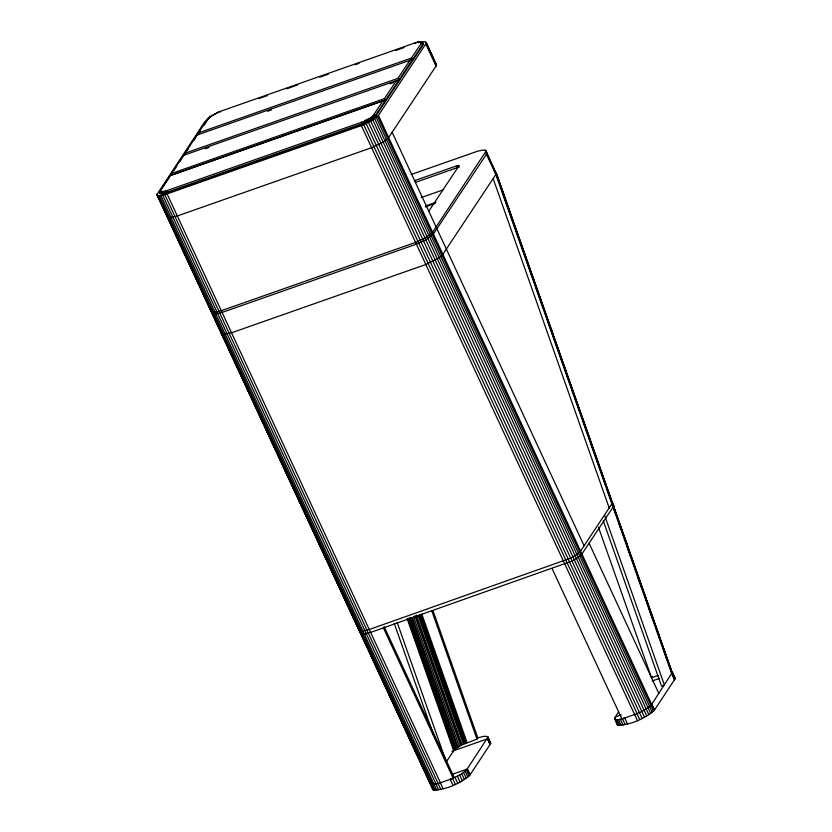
<?xml version="1.0" encoding="UTF-8"?>
<svg xmlns="http://www.w3.org/2000/svg" width="832" height="832" viewBox="0 0 832 832"><rect width="100%" height="100%" fill="white"/><g stroke="black" fill="none" stroke-linecap="round" stroke-linejoin="round"><path stroke-width="1.25" d="M170.071 175.635L160.254 190.57A1.321 1.258 15.3 0 0 159.578 192.213C160.493 195.187 165.474 192.431 167.544 192.13L363.719 123.136L370.895 119.496L374.525 116.678L385.018 101.078L383.51 100.578L169.822 175.677L169.759 176.727M198.505 132.881L411.434 58.053L420.95 43.742C422.271 40.321 415.449 42.744 414.128 43.212L218.213 112.112L208.614 117.842L197.683 133.713L197.558 134.93M420.399 42.058A1.321 1.217 -78.6 0 1 422.042 42.588L422.999 43.233L422.666 44.481L412.818 59.28L196.778 135.138L193.898 140.431M160.254 190.57L160.243 191.058A1.321 1.279 -18.3 0 0 159.578 192.774M477.818 737.87L484.016 736.258L487.583 736.549L490.682 743.59L469.945 774.998C460.21 783.671 446.202 789.838 433.264 789.994L156.884 194.709L204.745 121.815L210.226 117.187M211.12 310.804L211.515 312.031L213.533 312.447L221.281 310.71L415.594 242.414L425.048 238.108L432.63 232.232L486.096 151.07L485.212 150.207L483.059 150.041L477.942 151.081L411.122 174.512M211.931 312.551L212.326 313.778L214.344 314.184L222.092 312.447L416.406 244.161L425.859 239.855L433.43 233.979L486.439 154.284L486.907 152.818L486.023 151.954M221.801 332.01L221.354 333.601L222.581 334.433L231.535 332.79L425.849 264.503L439.254 257.691L442.874 254.311L496.288 173.815L485.826 150.561M359.102 629.595L359.497 630.833L361.514 631.238L369.262 629.502L570.752 558.126L576.992 554.393L580.601 551.023L612.258 503.308L672.183 673.41L671.84 674.055L674.534 679.858M611.936 501.821L613.735 505.398L613.257 506.854L581.953 553.935L578.334 557.305L572.104 561.028L370.614 632.403L362.866 634.14L360.849 633.734L360.88 631.623M156.884 194.709L158.111 195.541L160.857 195.51L167.066 193.898L361.379 125.611L370.833 121.306L378.404 115.419L426.254 43.243L425.038 41.694L420.451 42.058M192.66 271.045L167.149 216.081L167.544 217.308L169.562 217.724L177.31 215.977L371.623 147.69L383.178 142.137L388.658 137.509L436.509 65.322L426.265 42.526M432.848 789.474L360.994 633.672M452.92 785.19L450.216 779.376L459.67 775.07L466.409 770.214L487.989 737.069M671.185 671.424L672.412 672.256L675.106 678.777L654.368 710.185C644.644 718.858 630.625 725.026 617.687 725.182L614.588 718.141L618.727 711.672M617.271 724.662L617.718 723.07M651.674 704.371L672.412 672.256M360.433 633.214L221.364 332.883M383.001 100.807L373.485 115.107C372.122 119.382 362.814 118.976 363.719 123.136M672.246 673.171L496.35 173.15L495.466 172.297L497.619 178.412M363.293 121.576L361.587 122.221L361.858 123.843M159.588 192.213L159.921 191.526A1.321 1.206 30.1 0 1 160.555 189.935M160.233 192.088L160.212 193.742L161.793 194.064L167.856 192.702L362.17 124.415L369.564 121.046L375.492 116.449L422.916 45.146L423.259 43.898L422.302 43.243M430.664 781.966L430.633 784.077L436.041 784.025L162.708 195.177M218.213 112.112L218.774 112.694M486.439 154.284L486.845 153.483M331.999 118.799L170.55 175.531L170.674 174.325L183.55 155.366L399.287 79.622L411.871 60.362L409.958 60.268L397.904 78.385L184.974 153.213L184.038 155.262M184.974 153.213L197.028 135.096M160.618 190.476L164.133 185.182M164.84 184.132L169.146 177.653M170.55 175.531L171.818 173.628M173.722 170.768L176.894 165.994M179.712 161.762L181.834 158.579M187.21 150.498L188.479 148.585M198.796 133.078L200.023 131.227M203.892 125.414L206.7 121.181M171.496 173.482L384.426 98.654L396.479 80.538L398.497 80.808L385.809 99.892L333.216 118.373M428.667 211.37L458.848 165.984A3.297 0.801 -24.9 0 0 456.737 165.818L414.554 180.638M446.285 761.831L454.116 750.152M408.044 619.143L454.168 750.079L461.344 745.098L476.986 739.118L477.807 737.89L432.973 610.615M453.19 778.253L453.991 777.057L384.197 626.714L383.406 627.91L453.19 778.253L440.326 782.85L443.03 788.663M598.489 527.27L651.518 677.789L652.34 676.551M207.563 119.922L207.407 120.13A1.321 1.165 36.8 0 1 208.01 118.57M650.832 705.401L651.737 704.278M219.918 111.467L220.626 111.987M208.53 118.882L208.062 119.33A1.321 1.092 43.6 0 1 208.614 117.842M650.905 705.297L648.055 707.751M455.281 749.018L409.146 618.072M209.31 118.206L209.009 118.446A1.321 0.957 49.9 0 1 209.456 117.062M649.688 706.43L644.093 710.258M646.266 708.895L641.826 711.474M214.874 113.63L215.02 114.4M639.444 712.618L641.888 711.37M639.506 712.525L637.021 713.658L639.714 719.472M634.639 714.563L637.094 713.565L363.75 124.706M258.544 98.706L267.114 95.69M286.728 88.806L297.752 84.926M319.81 77.178L328.39 74.162M355.347 64.688L359.029 63.388M395.762 50.482L404.134 47.538M267.654 111.259L271.326 109.97M205.254 148.72L208.926 147.43M389.938 83.824L393.609 82.534M160.243 191.058L163.01 191.61L167.378 190.466L361.587 122.221M415.366 182.385L457.548 167.554A3.297 0.801 -24.9 0 1 459.004 167.19M421.231 197.558L443.258 189.821M426.161 205.733L435.958 202.29M425.37 206.929L435.167 203.486M651.518 677.789L658.112 675.47M451.984 751.317L487.417 738.858L490.11 744.671M652.288 680.919L659.62 678.34M452.722 774.134L467.386 768.986L470.08 774.79M615.16 717.049L621.265 714.906M634.712 714.459L621.91 718.962L552.126 568.62M614.578 718.848L615.805 719.68L618.55 719.659L624.749 718.037L627.453 723.85M434.127 784.462L438.131 783.484L164.788 194.626M364.406 634.015L366.257 633.682M183.55 155.366L183.238 156.458M213.294 114.473L213.179 115.159M421.335 42.536L422.042 42.588M430.154 783.661L432.578 784.586L435.282 790.4M671.081 671.58L671.653 671.767L496.288 173.815L485.212 150.207M411.434 58.053L412.818 59.28M397.904 78.385L399.287 79.622M384.426 98.654L385.809 99.892M368.212 119.205L369.252 120.474M435.292 63.783L436.519 64.615M489.466 742.04L490.693 742.872M612.851 504.535L613.735 505.398M671.871 671.913L672.298 672.464M366.631 120.058L367.474 121.43M675.116 678.07L672.006 671.736M216.528 112.83L216.882 113.506M672.329 672.849L612.144 501.966L611.905 503.953L613.257 506.854M612.102 501.977L613.662 506.054M485.628 152.537L495.872 174.616L671.84 674.055M425.859 42.006L436.103 64.095M426.254 43.243L436.509 65.322M425.828 44.117L436.072 66.206M458.848 165.984L459.118 166.566M456.737 165.818L457.548 167.554M672.402 672.963L675.106 678.777M671.975 673.847L674.669 679.661M589.087 543.202L658.871 693.545M392.142 132.257L584.095 545.782M651.81 704.174L654.503 709.987M378.404 115.419L654.368 710.185M377.572 116.449L653.536 711.214M376.345 117.582L652.309 712.348M374.785 118.799L650.749 713.554M372.934 120.047L648.898 714.813M370.833 121.306L646.797 716.071M368.555 122.522L644.519 717.288M366.174 123.666L642.138 718.432M361.379 125.611L637.343 720.377M622.482 718.775L625.186 724.578M620.391 719.316L623.095 725.13M618.55 719.659L621.244 725.462M617.001 719.774L619.705 725.587M615.805 719.68L618.498 725.494M614.588 718.141L616.751 722.79M614.983 719.368L617.687 725.182M487.583 736.549L490.277 742.352M487.978 737.776L490.682 743.59M487.552 738.66L490.246 744.474M467.251 769.184L469.945 774.998M466.409 770.214L469.113 776.017M465.192 771.347L467.886 777.161M463.632 772.554L466.326 778.367M461.77 773.812L464.474 779.626M459.67 775.07L462.374 780.884M457.402 776.287L460.096 782.101M455.01 777.431L457.714 783.245M452.598 778.471L455.291 784.285M167.066 193.898L440.398 782.746L438.058 783.578L440.762 789.391M435.968 784.129L438.672 789.942M160.857 195.51L436.821 790.275M159.318 195.634L432.65 784.482M158.111 195.541L431.444 784.389M431.382 784.493L434.075 790.306M156.894 193.991L166.608 214.916M193.752 273.385L220.844 331.76M157.3 195.229L433.264 789.994M365.612 122.325L364.978 120.848M496.07 172.64L611.676 500.75M500.646 186.982L523.505 251.867M524.368 254.322L533.426 280.03M536.016 287.373L544.211 310.638M546.364 316.763L570.086 384.093M571.813 388.991L580.008 412.256M583.461 422.053L589.93 440.409M591.219 444.08L605.894 485.711M606.757 488.155L611.499 501.623M613.392 507.614L615.545 513.729M618.561 522.298L620.714 528.414M626.756 545.553L630.635 556.566M637.53 576.139L641.41 587.153M649.178 609.18L651.331 615.306M663.406 649.563L666.422 658.133M493.178 178.672L609.211 508.009M604.521 515.06L664.446 685.162L661.544 686.182L603.335 520.978M431.714 610.626L476.986 739.118M421.824 614.11L467.095 742.591M420.909 614.442L466.17 742.934M419.962 614.806L465.234 743.298M419.016 615.212L464.287 743.704M418.07 615.628L463.341 744.12M416.218 615.087L461.916 744.806M416.073 616.606L461.344 745.098M414.908 615.774L460.606 745.493M413.525 616.554L459.233 746.273M412.235 617.354L457.943 747.063M411.622 617.76L457.33 747.469M410.093 617.313L456.227 748.259M408.73 618.446L454.854 749.393M407.108 618.561L453.669 750.724M397.134 622.326L445.848 760.604M394.222 623.345L433.462 734.708M420.95 43.742A1.321 1.206 30.1 0 1 422.666 44.481M421.252 43.118A1.321 1.258 15.4 0 1 422.999 43.794M421.262 42.63A1.321 1.279 -18.3 0 1 423.01 43.233M420.971 42.266A1.321 1.269 -56.3 0 1 422.687 42.838M417.206 42.307A1.321 0.853 77.3 0 1 418.444 42.879M419.567 41.985A1.321 1.134 89.5 0 1 420.711 42.026M418.496 42.078A1.321 1.009 82.5 0 1 419.349 42.016M415.75 42.692A1.321 0.676 73.6 0 1 416.478 42.806M414.128 43.212A1.321 0.53 71.4 0 1 414.939 43.701M211.546 116.137A1.321 0.603 57.6 0 1 211.827 115.346M210.07 116.906A1.321 0.79 54.2 0 1 210.538 116.22M373.485 115.107A1.321 1.165 36.7 0 1 375.18 115.877M372.892 115.835A1.321 1.092 43.6 0 1 374.525 116.678M372.05 116.626A1.321 0.957 49.8 0 1 373.568 117.562M370.958 117.468A1.321 0.79 54.2 0 1 372.351 118.508M369.668 118.342A1.321 0.603 57.7 0 1 370.895 119.496M167.544 192.13A1.321 0.53 71.2 0 1 167.378 190.466M165.766 192.702A1.321 0.676 73.7 0 1 165.745 190.996M164.133 193.128A1.321 0.853 77.3 0 1 164.299 191.37M162.687 193.388A1.321 1.009 82.2 0 1 163.01 191.61M161.481 193.492A1.321 1.134 89.4 0 1 161.938 191.703M160.534 193.419A1.321 1.217 -78.7 0 1 161.096 191.63M159.9 193.17A1.321 1.269 -56 0 1 160.534 191.422"/></g></svg>
